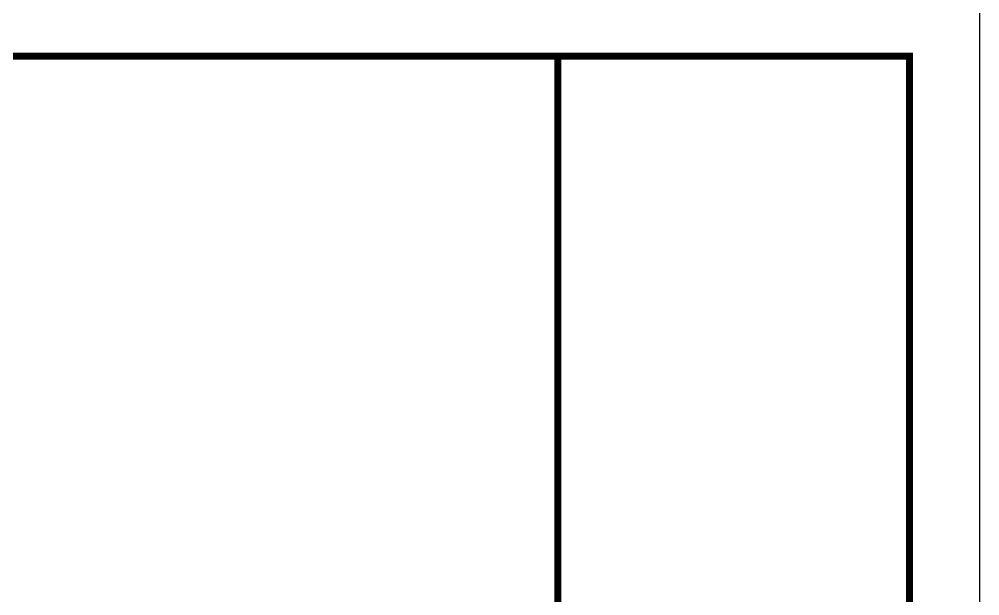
# Model space of a CAD drawing. Extents: x -137808 to 103746506, y -332957 to -111547.
# Drawn here: x 157280 to 170921, y -283403 to -275222 of the extents above; entities that cross this region are included whole.
import ezdxf

# ---------------------------------------------------------------- set-up
doc = ezdxf.new("R2010")
doc.units = 0
doc.header["$LTSCALE"] = 25
doc.header["$MEASUREMENT"] = 0
doc.layers.get('0').update_dxf_attribs({"linetype": 'CONTINUOUS'})
doc.layers.add('PUB_TITLE', color=4, linetype='CONTINUOUS')

# ---------------------------------------------------------------- blocks, each defined once
blk = doc.blocks.new('tjnhty')
at = {"const_width": 100}
blk.add_lwpolyline([(1267557, -1732653), (1267557, -1772653)], dxfattribs=at)
blk.add_lwpolyline([(1267557, -1732653), (1272551, -1732653), (1272551, -1772653), (1267557, -1772653)], close=True, dxfattribs=at)

msp = doc.modelspace()

# ---------------------------------------------------------------- linework, layer by layer
at = {"layer": 'PUB_TITLE'}
msp.add_lwpolyline([(96621, -316747), (170921, -316747), (170921, -274747), (96621, -274747)], close=True, dxfattribs=at)
at = {"layer": 'PUB_TITLE', "const_width": 100}
msp.add_lwpolyline([(99121, -315747), (169921, -315747), (169921, -275747), (99121, -275747)], close=True, dxfattribs=at)

# ---------------------------------------------------------------- block references
msp.add_blockref('tjnhty', (-1102630, 1456906))
msp.add_blockref('tjnhty', (-1102630, 1456906))

doc.saveas('drawing.dxf')
